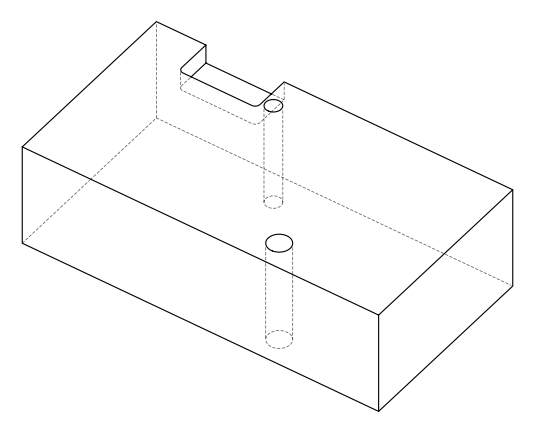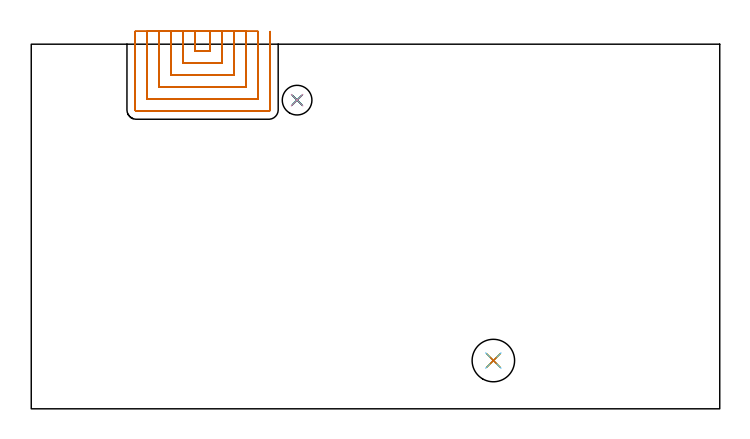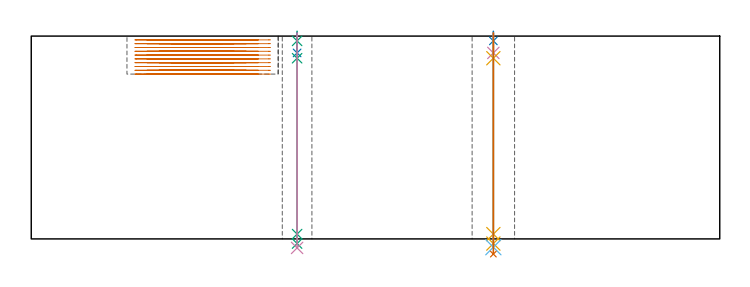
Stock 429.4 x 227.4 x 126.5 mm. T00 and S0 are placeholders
(PLAN: 10 operations, 8 tool changes, 26.2 min)
(1 MILL_SLOT | SLOT_PARTIAL_RECTANGULAR | NXT0201_013 | Follow Part, ap 2.5, ae 75% | 23.18 min | 104270 mm3)
(2 SPOT_DRILL | STEP1HOLE | NXT0321_9005460120000 | 0.05 min | 185 mm3)
(3 SPOT_DRILL_1 | STEP1HOLE_1 | NXT0321_9005460120000 | 0.05 min | 187 mm3)
(4 DRILL_BLIND_HOLE_INTO_CENTER | STEP1HOLE | NXT0301_041 | 0.05 min | 281 mm3)
(5 GUN_DRILL_THROUGH_HOLE | STEP1HOLE | UGT0307_002 | 0.57 min | 3260 mm3)
(6 SPADE_DRILL_TO_ENLARGE_THROUGH_HOLE | STEP1HOLE | UGT0306_007 | 0.54 min | 23267 mm3)
(7 DRILL_TO_ENLARGE_THROUGH_HOLE | STEP1HOLE | UGT0301_388 | 0.55 min | 42712 mm3)
(8 DRILL_BLIND_HOLE_INTO_CENTER_1 | STEP1HOLE_1 | NXT0301_041 | 0.05 min | 288 mm3)
(9 GUN_DRILL_THROUGH_HOLE_1 | STEP1HOLE_1 | UGT0307_002 | 0.6 min | 3248 mm3)
(10 SPADE_DRILL_TO_ENLARGE_THROUGH_HOLE_1 | STEP1HOLE_1 | UGT0306_009 | 0.54 min | 30221 mm3)
(TOOL NXT0201_013 | ENDMILL 10mm | D10 FL30 Z4)
(TOOL NXT0321_9005460120000 | NC Spot Drill, 142deg, 12mm, Carbide, Uncoated | D12 PA142 FL30 Z2)
(TOOL NXT0301_041 | Carbide Drill 7mm [860.1-0700-035A1-MM 2214] | D7 PA140 FL53 Z2)
(TOOL UGT0307_002 | Gun Drill 6 mm | D6 PA130 FL24 Z1)
(TOOL UGT0306_007 | Spade Drill 16.5mm | D16.5 PA132 FL10 Z2)
(TOOL UGT0301_388 | Twist Drill 26.5 mm | D26.5 PA118 FL165 Z2)
(TOOL UGT0306_009 | Spade Drill 18.5mm | D18.5 PA132 FL10 Z2)
(OP 1 MILL_SLOT)
G17 G21 G94 G90
T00 M6
G54
G17 G0 G90 X102.2 Y235.4 S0 M3
G43 Z136.5 H0
Z124.13
G94 G1 Y232.4 F250.
Y223.1 F500.
X111.5
Y232.4
Y235.4 F250.
X94.7
Y232.4
Y215.6 F500.
X119.
Y232.4
Y235.4 F250.
X87.2
Y232.4
Y208.1 F500.
X126.5
Y232.4
Y235.4 F250.
X79.7
Y232.4
Y200.6 F500.
X134.
Y232.4
Y235.4 F250.
X72.2
Y232.4
Y193.1 F500.
X141.5
Y232.4
Y235.4 F250.
X64.7
Y232.4
Y186.4 F500.
G3 X65.5 Y185.6 R0.8
G1 X148.2
G3 X149. Y186.4 R0.8
G1 Y232.4
Y235.4 F250.
G0 X102.2 Z121.76
G1 Y232.4
Y223.1 F500.
X111.5
Y232.4
Y235.4 F250.
X94.7
Y232.4
Y215.6 F500.
X119.
Y232.4
Y235.4 F250.
X87.2
Y232.4
Y208.1 F500.
X126.5
Y232.4
Y235.4 F250.
X79.7
Y232.4
Y200.6 F500.
X134.
Y232.4
Y235.4 F250.
X72.2
Y232.4
Y193.1 F500.
X141.5
Y232.4
Y235.4 F250.
X64.7
Y232.4
Y186.4 F500.
G3 X65.5 Y185.6 R0.8
G1 X148.2
G3 X149. Y186.4 R0.8
G1 Y232.4
Y235.4 F250.
G0 X102.2 Z119.39
G1 Y232.4
Y223.1 F500.
X111.5
Y232.4
Y235.4 F250.
X94.7
Y232.4
Y215.6 F500.
X119.
Y232.4
Y235.4 F250.
X87.2
Y232.4
Y208.1 F500.
X126.5
Y232.4
Y235.4 F250.
X79.7
Y232.4
Y200.6 F500.
X134.
Y232.4
Y235.4 F250.
X72.2
Y232.4
Y193.1 F500.
X141.5
Y232.4
Y235.4 F250.
X64.7
Y232.4
Y186.4 F500.
G3 X65.5 Y185.6 R0.8
G1 X148.2
G3 X149. Y186.4 R0.8
G1 Y232.4
Y235.4 F250.
G0 X102.2 Z117.02
G1 Y232.4
Y223.1 F500.
X111.5
Y232.4
Y235.4 F250.
X94.7
Y232.4
Y215.6 F500.
X119.
Y232.4
Y235.4 F250.
X87.2
Y232.4
Y208.1 F500.
X126.5
Y232.4
Y235.4 F250.
X79.7
Y232.4
Y200.6 F500.
X134.
Y232.4
Y235.4 F250.
X72.2
Y232.4
Y193.1 F500.
X141.5
Y232.4
Y235.4 F250.
X64.7
Y232.4
Y186.4 F500.
G3 X65.5 Y185.6 R0.8
G1 X148.2
G3 X149. Y186.4 R0.8
G1 Y232.4
Y235.4 F250.
G0 X102.2 Z114.65
G1 Y232.4
Y223.1 F500.
X111.5
Y232.4
Y235.4 F250.
X94.7
Y232.4
Y215.6 F500.
X119.
Y232.4
Y235.4 F250.
X87.2
Y232.4
Y208.1 F500.
X126.5
Y232.4
Y235.4 F250.
X79.7
Y232.4
Y200.6 F500.
X134.
Y232.4
Y235.4 F250.
X72.2
Y232.4
Y193.1 F500.
X141.5
Y232.4
Y235.4 F250.
X64.7
Y232.4
Y186.4 F500.
G3 X65.5 Y185.6 R0.8
G1 X148.2
G3 X149. Y186.4 R0.8
G1 Y232.4
Y235.4 F250.
G0 X102.2 Z112.28
G1 Y232.4
Y223.1 F500.
X111.5
Y232.4
Y235.4 F250.
X94.7
Y232.4
Y215.6 F500.
X119.
Y232.4
Y235.4 F250.
X87.2
Y232.4
Y208.1 F500.
X126.5
Y232.4
Y235.4 F250.
X79.7
Y232.4
Y200.6 F500.
X134.
Y232.4
Y235.4 F250.
X72.2
Y232.4
Y193.1 F500.
X141.5
Y232.4
Y235.4 F250.
X64.7
Y232.4
Y186.4 F500.
G3 X65.5 Y185.6 R0.8
G1 X148.2
G3 X149. Y186.4 R0.8
G1 Y232.4
Y235.4 F250.
G0 X102.2 Z109.91
G1 Y232.4
Y223.1 F500.
X111.5
Y232.4
Y235.4 F250.
X94.7
Y232.4
Y215.6 F500.
X119.
Y232.4
Y235.4 F250.
X87.2
Y232.4
Y208.1 F500.
X126.5
Y232.4
Y235.4 F250.
X79.7
Y232.4
Y200.6 F500.
X134.
Y232.4
Y235.4 F250.
X72.2
Y232.4
Y193.1 F500.
X141.5
Y232.4
Y235.4 F250.
X64.7
Y232.4
Y186.4 F500.
G3 X65.5 Y185.6 R0.8
G1 X148.2
G3 X149. Y186.4 R0.8
G1 Y232.4
Y235.4 F250.
G0 X102.2 Z107.54
G1 Y232.4
Y223.1 F500.
X111.5
Y232.4
Y235.4 F250.
X94.7
Y232.4
Y215.6 F500.
X119.
Y232.4
Y235.4 F250.
X87.2
Y232.4
Y208.1 F500.
X126.5
Y232.4
Y235.4 F250.
X79.7
Y232.4
Y200.6 F500.
X134.
Y232.4
Y235.4 F250.
X72.2
Y232.4
Y193.1 F500.
X141.5
Y232.4
Y235.4 F250.
X64.7
Y232.4
Y186.4 F500.
G3 X65.5 Y185.6 R0.8
G1 X148.2
G3 X149. Y186.4 R0.8
G1 Y232.4
Y235.4 F250.
G0 X102.2 Z105.17
G1 Y232.4
Y223.1 F500.
X111.5
Y232.4
Y235.4 F250.
X94.7
Y232.4
Y215.6 F500.
X119.
Y232.4
Y235.4 F250.
X87.2
Y232.4
Y208.1 F500.
X126.5
Y232.4
Y235.4 F250.
X79.7
Y232.4
Y200.6 F500.
X134.
Y232.4
Y235.4 F250.
X72.2
Y232.4
Y193.1 F500.
X141.5
Y232.4
Y235.4 F250.
X64.7
Y232.4
Y186.4 F500.
G3 X65.5 Y185.6 R0.8
G1 X148.2
G3 X149. Y186.4 R0.8
G1 Y232.4
Y235.4 F250.
G0 X102.2 Z102.8
G1 Y232.4
Y223.1 F500.
X111.5
Y232.4
Y235.4 F250.
X94.7
Y232.4
Y215.6 F500.
X119.
Y232.4
Y235.4 F250.
X87.2
Y232.4
Y208.1 F500.
X126.5
Y232.4
Y235.4 F250.
X79.7
Y232.4
Y200.6 F500.
X134.
Y232.4
Y235.4 F250.
X72.2
Y232.4
Y193.1 F500.
X141.5
Y232.4
Y235.4 F250.
X64.7
Y232.4
Y186.4 F500.
G3 X65.5 Y185.6 R0.8
G1 X148.2
G3 X149. Y186.4 R0.8
G1 Y232.4
Y235.4 F250.
G0 Z136.5
M5
M2
(OP 2 SPOT_DRILL)
G17 G21 G94 G90
T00 M6
G54
G17 G0 G90 X288.2 Y30.1 S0 M3
G43 Z136.5 H0
G94 G81 G98 Z123.5 F250. R129.5
G80
M5
M2
(OP 3 SPOT_DRILL_1)
G17 G21 G94 G90
T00 M6
G54
G17 G0 G90 X165.8 Y192.5 S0 M3
G43 Z136.5 H0
G94 G81 G98 Z123.5 F250. R129.5
G80
M5
M2
(OP 4 DRILL_BLIND_HOLE_INTO_CENTER)
G17 G21 G94 G90
T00 M6
G54
G17 G0 G90 X288.2 Y30.1 S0 M3
G43 Z136.5 H1
G94 G81 G98 Z116. F250. R128.5
G80
M5
M2
(OP 5 GUN_DRILL_THROUGH_HOLE)
G17 G21 G94 G90
T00 M6
G54
G17 G0 G90 X288.2 Y30.1 M8
G43 Z136.5 H0
Z123.452
S716 M3
G94 G1 Z112.693 F125. M26
G4 X.084
Z3. F250.
G4 X.084
Z-2.899 F125.
G4 X.084
M5
M9
G0 Z123.452
Z136.5
M2
(OP 6 SPADE_DRILL_TO_ENLARGE_THROUGH_HOLE)
G17 G21 G94 G90
T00 M6
G54
G17 G0 G90 X288.2 Y30.1 S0 M3
G43 Z136.5 H0
G94 G73 G98 Z-5.173 F250. Q16.459 R128.5
G80
M5
M2
(OP 7 DRILL_TO_ENLARGE_THROUGH_HOLE)
G17 G21 G94 G90
T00 M6
G54
G17 G0 G90 X288.2 Y30.1 S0 M3
G43 Z136.5 H0
G94 G73 G98 Z-9.461 F250. Q22.66 R128.5
G80
M5
M2
(OP 8 DRILL_BLIND_HOLE_INTO_CENTER_1)
G17 G21 G94 G90
T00 M6
G54
G17 G0 G90 X165.8 Y192.5 S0 M3
G43 Z136.5 H1
G94 G81 G98 Z116. F250. R128.5
G80
M5
M2
(OP 9 GUN_DRILL_THROUGH_HOLE_1)
G17 G21 G94 G90
T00 M6
G54
G17 G0 G90 X165.8 Y192.5 M8
G43 Z136.5 H0
Z126.909
S716 M3
G94 G1 Z112.693 F125. M26
G4 X.084
Z3. F250.
G4 X.084
Z-2.899 F125.
G4 X.084
M5
M9
G0 Z126.909
Z136.5
M2
(OP 10 SPADE_DRILL_TO_ENLARGE_THROUGH_HOLE_1)
G17 G21 G94 G90
T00 M6
G54
G17 G0 G90 X165.8 Y192.5 S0 M3
G43 Z136.5 H0
G94 G73 G98 Z-5.618 F250. Q16.515 R128.5
G80
M5
M2
